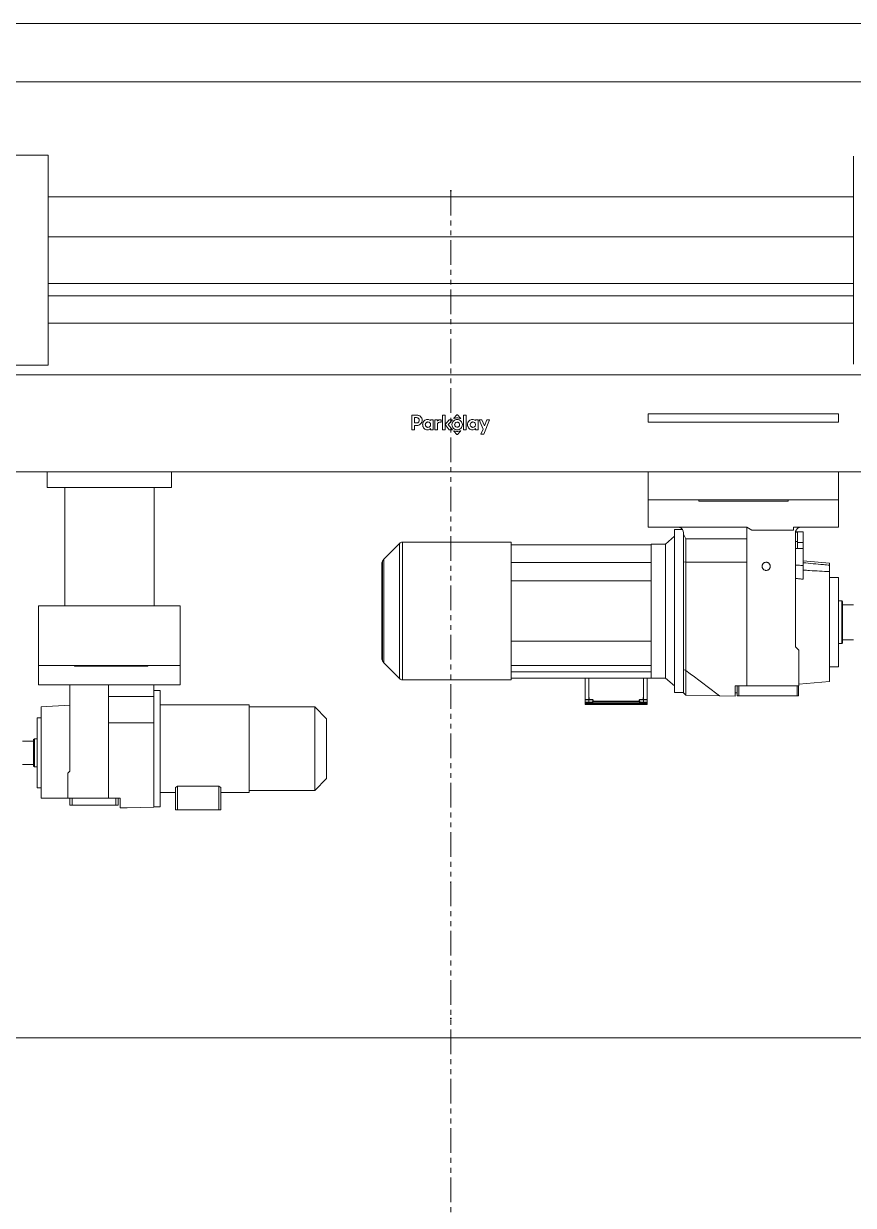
# Model space of a CAD drawing. Header units: inches. Extents: x 1381 to 8971, y 493 to 2599.
# Drawn here: x 7754.5 to 7968.1, y 1007.1 to 1311.3 of the extents above; entities that cross this region are included whole.
import ezdxf
from ezdxf.enums import TextEntityAlignment as Align

# ---------------------------------------------------------------- set-up
doc = ezdxf.new("R2010")
doc.units = ezdxf.units.IN
doc.header["$MEASUREMENT"] = 0
doc.linetypes.add('PHANTOM', pattern=[12.7, 6.35, -1.27, 1.27, -1.27, 1.27, -1.27])
for name, color, linetype in [('PK24-LABEL', 7, 'Continuous'), ('PK24-LOGO', 7, 'Continuous'), ('PK24E', 7, 'Continuous'), ('PK24E-DATA', 7, 'Continuous'), ('PK24E-STRUCT-STEEL', 254, 'Continuous')]:
    doc.layers.add(name, color=color, linetype=linetype)
for name, color, linetype, true_color in [('PK24-SYS-ROOM', 8, 'Continuous', 0x808080), ('PK24E-HELPER', 253, 'PHANTOM', 0xa1a1a1), ('PK24E-SYS-LIFT', 31, 'Continuous', 0xffcc5a), ('PK24E-SYS-SHELF', 31, 'Continuous', 0xffcc5a)]:
    doc.layers.add(name, color=color, linetype=linetype, true_color=true_color)
doc.styles.add('Impact', font='impact.ttf', dxfattribs={"height": 5})
doc.styles.get("Standard").update_dxf_attribs({"font": 'arial.ttf'})

# ---------------------------------------------------------------- blocks, each defined once
blk = doc.blocks.new('*U7')
at = {"layer": 'PK24-SYS-ROOM', "lineweight": 5}
blk.add_lwpolyline([(-200, 0), (200, 0), (200, 260), (-200, 260)], close=True, dxfattribs=at)
at = {"layer": 'PK24E-HELPER', "lineweight": 5}
for p in [(0, 300), (0, 260)]:
    blk.add_point(p, dxfattribs=at)
at = {"layer": 'PK24-SYS-ROOM', "color": 3, "lineweight": 5, "style": 'Impact'}
blk.add_attdef('ROOMNO', text='', height=10, dxfattribs=at).set_placement((178.82, 230), align=Align.CENTER)
at = {"layer": 'PK24E-DATA', "lineweight": 5}
for tag, p in [('COMP_TYPE', (-150, 20)), ('GROUND_ID', (-150, 10)), ('LEVEL_ID', (-150, 0))]:
    blk.add_attdef(tag, p, '', height=5, dxfattribs=at)
blk = doc.blocks.new('LOGO----DECOR-PK24')
at = {"layer": 'PK24-LOGO', "lineweight": 5}
for p, q in [((-10, 2.13), (-8.71, 2.13)), ((-10, -1.62), (-10, 2.13)), ((-9.29, 1.47), (-9.29, 0.11)), ((-8.76, 1.47), (-9.29, 1.47)), ((-9.29, 0.11), (-8.76, 0.11)), ((-8.61, 1.46), (-8.76, 1.47)), ((-8.76, 0.11), (-8.61, 0.13)), ((-8.71, 2.13), (-8.43, 2.11)), ((-8.48, 1.42), (-8.61, 1.46)), ((-8.61, 0.13), (-8.48, 0.17)), ((-8.36, 1.35), (-8.48, 1.42)), ((-8.48, 0.17), (-8.36, 0.23)), ((-8.43, 2.11), (-8.3, 2.07)), ((-8.26, 1.27), (-8.36, 1.35)), ((-8.36, 0.23), (-8.26, 0.31)), ((-8.3, 2.07), (-8.17, 2.03)), ((-8.19, 1.17), (-8.26, 1.27)), ((-8.26, 0.31), (-8.19, 0.41)), ((-8.13, 1.05), (-8.19, 1.17)), ((-8.19, 0.41), (-8.13, 0.53)), ((-8.17, 2.03), (-7.94, 1.9)), ((-8.09, 0.93), (-8.13, 1.05)), ((-8.13, 0.53), (-8.09, 0.66)), ((-8.08, 0.79), (-8.09, 0.93)), ((-8.09, 0.66), (-8.08, 0.79)), ((-7.94, 1.9), (-7.74, 1.74)), ((-7.74, 1.74), (-7.58, 1.55)), ((-7.58, 0.04), (-7.74, -0.16)), ((-7.58, 1.55), (-7.46, 1.32)), ((-7.46, 0.27), (-7.58, 0.04)), ((-7.46, 1.32), (-7.38, 1.06)), ((-7.38, 0.52), (-7.46, 0.27)), ((-7.38, 1.06), (-7.36, 0.79)), ((-7.36, 0.79), (-7.38, 0.52)), ((-7.19, -0.02), (-7.16, 0.13)), ((-7.16, 0.13), (-7.11, 0.26)), ((-7.11, 0.26), (-6.98, 0.49)), ((-6.98, 0.49), (-6.82, 0.68)), ((-6.82, 0.68), (-6.62, 0.82)), ((-6.62, 0.82), (-6.41, 0.92)), ((-6.42, 0.06), (-6.48, -0.05)), ((-6.33, 0.17), (-6.42, 0.06)), ((-6.41, 0.92), (-6.19, 0.98)), ((-6.23, 0.25), (-6.33, 0.17)), ((-6.11, 0.31), (-6.23, 0.25)), ((-6.19, 0.98), (-5.97, 1)), ((-5.98, 0.35), (-6.11, 0.31)), ((-5.84, 0.36), (-5.98, 0.35)), ((-5.97, 1), (-5.74, 0.98)), ((-5.71, 0.35), (-5.84, 0.36)), ((-5.74, 0.98), (-5.53, 0.92)), ((-5.58, 0.31), (-5.71, 0.35)), ((-5.47, 0.24), (-5.58, 0.31)), ((-5.53, 0.92), (-5.35, 0.82)), ((-5.37, 0.16), (-5.47, 0.24)), ((-5.29, 0.06), (-5.37, 0.16)), ((-5.35, 0.82), (-5.21, 0.7)), ((-5.23, -0.06), (-5.29, 0.06)), ((-5.21, 0.7), (-5.21, 0.95)), ((-5.21, 0.95), (-4.5, 0.95)), ((-4.5, 0.95), (-4.5, -1.62)), ((-3.41, 0.95), (-4.11, 0.95)), ((-4.11, 0.95), (-4.11, -1.62)), ((-3.41, 0.53), (-3.41, 0.95)), ((-3.36, 0.62), (-3.41, 0.53)), ((-3.37, -0.03), (-3.32, 0.06)), ((-3.29, 0.71), (-3.36, 0.62)), ((-3.32, 0.06), (-3.26, 0.13)), ((-3.22, 0.78), (-3.29, 0.71)), ((-3.26, 0.13), (-3.19, 0.19)), ((-3.14, 0.84), (-3.22, 0.78)), ((-3.19, 0.19), (-3.11, 0.23)), ((-3.05, 0.89), (-3.14, 0.84)), ((-3.11, 0.23), (-3.02, 0.26)), ((-2.94, 0.92), (-3.05, 0.89)), ((-3.02, 0.26), (-2.92, 0.27)), ((-2.83, 0.94), (-2.94, 0.92)), ((-2.92, 0.27), (-2.42, 0.27)), ((-2.7, 0.95), (-2.83, 0.94)), ((-2.42, 0.95), (-2.7, 0.95)), ((-2.42, 0.27), (-2.42, 0.95)), ((-1.42, 2.13), (-2.13, 2.13)), ((-2.13, 2.13), (-2.13, -1.62)), ((-1.42, -1.62), (-1.42, 2.13)), ((-0.37, 0.95), (-1.42, -0.33)), ((-0.61, -0.33), (0.44, 0.95)), ((0.44, 0.95), (-0.37, 0.95)), ((0.44, 0.19), (0.36, -0.06)), ((0.56, 0.41), (0.44, 0.19)), ((0.72, 0.61), (0.56, 0.41)), ((0.92, 0.77), (0.72, 0.61)), ((0.77, 1.32), (0.79, 1.37)), ((0.78, 1.26), (0.77, 1.32)), ((0.81, 1.24), (0.78, 1.26)), ((0.79, 1.37), (1.61, 2.19)), ((0.85, 1.23), (0.81, 1.24)), ((0.89, 1.24), (0.85, 1.23)), ((1.07, 1.32), (0.89, 1.24)), ((1.15, 0.9), (0.92, 0.77)), ((1.27, 1.37), (1.07, 1.32)), ((1.07, -0.08), (1.13, 0.03)), ((1.13, 0.03), (1.21, 0.12)), ((1.4, 0.98), (1.15, 0.9)), ((1.21, 0.12), (1.3, 0.2)), ((1.46, 1.41), (1.27, 1.37)), ((1.3, 0.2), (1.41, 0.26)), ((1.67, 1), (1.4, 0.98)), ((1.41, 0.26), (1.54, 0.3)), ((1.67, 1.42), (1.46, 1.41)), ((1.54, 0.3), (1.67, 0.31)), ((1.61, 2.19), (1.67, 2.21)), ((1.67, 2.21), (1.73, 2.19)), ((1.87, 1.41), (1.67, 1.42)), ((1.94, 0.98), (1.67, 1)), ((1.67, 0.31), (1.8, 0.3)), ((1.73, 2.19), (2.54, 1.37)), ((1.8, 0.3), (1.92, 0.26)), ((2.07, 1.37), (1.87, 1.41)), ((1.92, 0.26), (2.03, 0.2)), ((2.19, 0.9), (1.94, 0.98)), ((2.03, 0.2), (2.13, 0.12)), ((2.26, 1.32), (2.07, 1.37)), ((2.13, 0.12), (2.2, 0.03)), ((2.41, 0.77), (2.19, 0.9)), ((2.2, 0.03), (2.26, -0.08)), ((2.45, 1.24), (2.26, 1.32)), ((2.61, 0.61), (2.41, 0.77)), ((2.48, 1.23), (2.45, 1.24)), ((2.52, 1.24), (2.48, 1.23)), ((2.55, 1.26), (2.52, 1.24)), ((2.54, 1.37), (2.57, 1.32)), ((2.57, 1.32), (2.55, 1.26)), ((2.78, 0.41), (2.61, 0.61)), ((2.9, 0.19), (2.78, 0.41)), ((2.98, -0.06), (2.9, 0.19)), ((3.31, 2.13), (4.01, 2.13)), ((3.31, -1.62), (3.31, 2.13)), ((4.01, 2.13), (4.01, -1.62)), ((4.37, -0.02), (4.4, 0.13)), ((4.4, 0.13), (4.45, 0.26)), ((4.45, 0.26), (4.58, 0.49)), ((4.58, 0.49), (4.74, 0.68)), ((4.74, 0.68), (4.93, 0.82)), ((4.93, 0.82), (5.15, 0.92)), ((5.14, 0.06), (5.08, -0.05)), ((5.23, 0.17), (5.14, 0.06)), ((5.15, 0.92), (5.37, 0.98)), ((5.33, 0.25), (5.23, 0.17)), ((5.45, 0.31), (5.33, 0.25)), ((5.37, 0.98), (5.59, 1)), ((5.58, 0.35), (5.45, 0.31)), ((5.72, 0.36), (5.58, 0.35)), ((5.59, 1), (5.82, 0.98)), ((5.85, 0.35), (5.72, 0.36)), ((5.82, 0.98), (6.03, 0.92)), ((5.98, 0.31), (5.85, 0.35)), ((6.09, 0.24), (5.98, 0.31)), ((6.03, 0.92), (6.21, 0.82)), ((6.19, 0.16), (6.09, 0.24)), ((6.27, 0.06), (6.19, 0.16)), ((6.21, 0.82), (6.35, 0.7)), ((6.32, -0.06), (6.27, 0.06)), ((6.35, 0.7), (6.35, 0.95)), ((6.35, 0.95), (7.06, 0.95)), ((7.06, 0.95), (7.06, -1.62)), ((8.33, -1.51), (7.31, 0.95)), ((7.31, 0.95), (8.05, 0.95)), ((8.05, 0.95), (8.68, -0.63)), ((10, 0.95), (8.51, -2.81)), ((8.68, -0.63), (9.27, 0.95)), ((9.27, 0.95), (10, 0.95)), ((-9.29, -1.62), (-10, -1.62)), ((-8.71, -0.55), (-9.29, -0.55)), ((-9.29, -0.55), (-9.29, -1.62)), ((-8.43, -0.52), (-8.71, -0.55)), ((-8.3, -0.49), (-8.43, -0.52)), ((-8.17, -0.44), (-8.3, -0.49)), ((-7.94, -0.32), (-8.17, -0.44)), ((-7.74, -0.16), (-7.94, -0.32)), ((-7.22, -0.33), (-7.21, -0.17)), ((-7.21, -0.5), (-7.22, -0.33)), ((-7.21, -0.17), (-7.19, -0.02)), ((-7.19, -0.65), (-7.21, -0.5)), ((-7.16, -0.79), (-7.19, -0.65)), ((-7.1, -0.92), (-7.16, -0.79)), ((-6.97, -1.15), (-7.1, -0.92)), ((-6.81, -1.34), (-6.97, -1.15)), ((-6.62, -1.48), (-6.81, -1.34)), ((-6.41, -1.59), (-6.62, -1.48)), ((-6.52, -0.18), (-6.53, -0.33)), ((-6.53, -0.33), (-6.52, -0.47)), ((-6.48, -0.05), (-6.52, -0.18)), ((-6.52, -0.47), (-6.48, -0.6)), ((-6.48, -0.6), (-6.42, -0.72)), ((-6.42, -0.72), (-6.33, -0.82)), ((-6.19, -1.65), (-6.41, -1.59)), ((-6.33, -0.82), (-6.23, -0.9)), ((-6.23, -0.9), (-6.11, -0.97)), ((-5.98, -1.67), (-6.19, -1.65)), ((-6.11, -0.97), (-5.98, -1.01)), ((-5.98, -1.01), (-5.84, -1.02)), ((-5.74, -1.65), (-5.98, -1.67)), ((-5.84, -1.02), (-5.71, -1.01)), ((-5.53, -1.57), (-5.74, -1.65)), ((-5.71, -1.01), (-5.58, -0.97)), ((-5.58, -0.97), (-5.47, -0.9)), ((-5.35, -1.47), (-5.53, -1.57)), ((-5.47, -0.9), (-5.37, -0.82)), ((-5.37, -0.82), (-5.29, -0.72)), ((-5.21, -1.33), (-5.35, -1.47)), ((-5.29, -0.72), (-5.23, -0.6)), ((-5.2, -0.19), (-5.23, -0.06)), ((-5.23, -0.6), (-5.2, -0.47)), ((-5.21, -1.62), (-5.21, -1.33)), ((-5.21, -1.33), (-5.21, -1.33)), ((-4.5, -1.62), (-5.21, -1.62)), ((-5.19, -0.33), (-5.2, -0.19)), ((-5.2, -0.47), (-5.19, -0.33)), ((-4.11, -1.62), (-3.41, -1.62)), ((-3.41, -0.21), (-3.4, -0.12)), ((-3.41, -1.62), (-3.41, -0.21)), ((-3.4, -0.12), (-3.37, -0.03)), ((-2.13, -1.62), (-1.42, -1.62)), ((-1.42, -0.33), (-0.37, -1.62)), ((0.44, -1.62), (-0.61, -0.33)), ((-0.37, -1.62), (0.44, -1.62)), ((0.36, -0.06), (0.33, -0.33)), ((0.33, -0.33), (0.36, -0.6)), ((0.36, -0.6), (0.44, -0.85)), ((0.44, -0.85), (0.56, -1.08)), ((0.56, -1.08), (0.72, -1.28)), ((0.72, -1.28), (0.92, -1.44)), ((0.77, -1.98), (0.78, -1.93)), ((0.79, -2.04), (0.77, -1.98)), ((0.78, -1.93), (0.81, -1.9)), ((1.61, -2.85), (0.79, -2.04)), ((0.81, -1.9), (0.85, -1.89)), ((0.85, -1.89), (0.89, -1.9)), ((0.89, -1.9), (1.07, -1.98)), ((0.92, -1.44), (1.15, -1.56)), ((1.02, -0.33), (1.03, -0.2)), ((1.03, -0.46), (1.02, -0.33)), ((1.03, -0.2), (1.07, -0.08)), ((1.07, -0.59), (1.03, -0.46)), ((1.13, -0.7), (1.07, -0.59)), ((1.07, -1.98), (1.27, -2.04)), ((1.21, -0.79), (1.13, -0.7)), ((1.15, -1.56), (1.4, -1.64)), ((1.3, -0.87), (1.21, -0.79)), ((1.27, -2.04), (1.46, -2.07)), ((1.41, -0.93), (1.3, -0.87)), ((1.4, -1.64), (1.67, -1.67)), ((1.54, -0.97), (1.41, -0.93)), ((1.46, -2.07), (1.67, -2.09)), ((1.67, -0.98), (1.54, -0.97)), ((1.67, -2.88), (1.61, -2.85)), ((1.8, -0.97), (1.67, -0.98)), ((1.67, -1.67), (1.94, -1.64)), ((1.67, -2.09), (1.87, -2.07)), ((1.73, -2.85), (1.67, -2.88)), ((2.54, -2.04), (1.73, -2.85)), ((1.92, -0.93), (1.8, -0.97)), ((1.87, -2.07), (2.07, -2.04)), ((2.03, -0.87), (1.92, -0.93)), ((1.94, -1.64), (2.19, -1.56)), ((2.13, -0.79), (2.03, -0.87)), ((2.07, -2.04), (2.26, -1.98)), ((2.2, -0.7), (2.13, -0.79)), ((2.19, -1.56), (2.41, -1.44)), ((2.26, -0.59), (2.2, -0.7)), ((2.26, -0.08), (2.3, -0.2)), ((2.3, -0.46), (2.26, -0.59)), ((2.26, -1.98), (2.45, -1.9)), ((2.3, -0.2), (2.31, -0.33)), ((2.31, -0.33), (2.3, -0.46)), ((2.41, -1.44), (2.61, -1.28)), ((2.45, -1.9), (2.48, -1.89)), ((2.48, -1.89), (2.52, -1.9)), ((2.52, -1.9), (2.55, -1.93)), ((2.57, -1.98), (2.54, -2.04)), ((2.55, -1.93), (2.57, -1.98)), ((2.61, -1.28), (2.78, -1.08)), ((2.78, -1.08), (2.9, -0.85)), ((2.9, -0.85), (2.98, -0.6)), ((3, -0.33), (2.98, -0.06)), ((2.98, -0.6), (3, -0.33)), ((4.01, -1.62), (3.31, -1.62)), ((4.34, -0.17), (4.37, -0.02)), ((4.34, -0.33), (4.34, -0.17)), ((4.34, -0.5), (4.34, -0.33)), ((4.37, -0.65), (4.34, -0.5)), ((4.4, -0.79), (4.37, -0.65)), ((4.46, -0.92), (4.4, -0.79)), ((4.59, -1.15), (4.46, -0.92)), ((4.75, -1.34), (4.59, -1.15)), ((4.94, -1.48), (4.75, -1.34)), ((5.15, -1.59), (4.94, -1.48)), ((5.04, -0.18), (5.03, -0.33)), ((5.03, -0.33), (5.04, -0.47)), ((5.08, -0.05), (5.04, -0.18)), ((5.04, -0.47), (5.08, -0.6)), ((5.08, -0.6), (5.14, -0.72)), ((5.14, -0.72), (5.23, -0.82)), ((5.37, -1.65), (5.15, -1.59)), ((5.23, -0.82), (5.33, -0.9)), ((5.33, -0.9), (5.45, -0.97)), ((5.58, -1.67), (5.37, -1.65)), ((5.45, -0.97), (5.58, -1.01)), ((5.58, -1.01), (5.72, -1.02)), ((5.81, -1.65), (5.58, -1.67)), ((5.72, -1.02), (5.85, -1.01)), ((6.03, -1.57), (5.81, -1.65)), ((5.85, -1.01), (5.98, -0.97)), ((5.98, -0.97), (6.09, -0.9)), ((6.21, -1.47), (6.03, -1.57)), ((6.09, -0.9), (6.19, -0.82)), ((6.19, -0.82), (6.27, -0.72)), ((6.35, -1.33), (6.21, -1.47)), ((6.27, -0.72), (6.32, -0.6)), ((6.36, -0.19), (6.32, -0.06)), ((6.32, -0.6), (6.36, -0.47)), ((6.35, -1.62), (6.35, -1.33)), ((6.35, -1.33), (6.35, -1.33)), ((7.06, -1.62), (6.35, -1.62)), ((6.37, -0.33), (6.36, -0.19)), ((6.36, -0.47), (6.37, -0.33)), ((7.8, -2.81), (8.33, -1.51)), ((8.51, -2.81), (7.8, -2.81))]:
    blk.add_line(p, q, dxfattribs=at)
blk = doc.blocks.new('ELIFT-DU--BACK-COMP-PKE24')
at = {"layer": 'PK24E-SYS-LIFT', "linetype": 'Continuous', "lineweight": 5}
for p, q in [((-103.65, 182.15), (-112.75, 182.15)), ((-103.65, 182.15), (-103.65, 128.15)), ((103.65, 128.35), (103.65, 181.95)), ((103.65, 171.45), (-103.65, 171.45)), ((103.65, 161.15), (-103.65, 161.15)), ((-103.65, 149.15), (103.65, 149.15)), ((103.65, 145.95), (-103.65, 145.95)), ((103.65, 138.95), (-103.65, 138.95)), ((-112.75, 128.15), (-103.65, 128.15)), ((-117.25, 125.65), (117.25, 125.65)), ((50.85, 115.6), (50.85, 113.5)), ((50.85, 115.6), (99.85, 115.6)), ((99.85, 115.6), (99.85, 113.5)), ((50.85, 113.5), (99.85, 113.5)), ((-127.55, 100.65), (-103.85, 100.65)), ((-103.85, 96.65), (-103.85, 100.65)), ((-71.85, 100.65), (-103.85, 100.65)), ((-71.85, 96.65), (-71.85, 100.65)), ((-71.85, 100.65), (50.85, 100.65)), ((99.85, 100.65), (50.85, 100.65)), ((50.85, 93.45), (50.85, 100.65)), ((99.85, 93.45), (99.85, 100.65)), ((99.85, 100.65), (127.55, 100.65)), ((-71.85, 96.65), (-103.85, 96.65)), ((-99.35, 66.15), (-99.35, 96.65)), ((-76.35, 66.15), (-76.35, 96.65)), ((50.85, 93.45), (50.85, 86.45)), ((50.85, 93.45), (63.85, 93.45)), ((99.85, 93.45), (50.85, 93.45)), ((63.85, 93.45), (63.85, 93.15)), ((63.85, 93.15), (86.85, 93.15)), ((86.85, 93.15), (86.85, 93.45)), ((86.85, 93.45), (99.85, 93.45)), ((99.85, 93.45), (99.85, 86.45)), ((50.85, 86.45), (75.35, 86.45)), ((59.65, 85.85), (57.65, 85.85)), ((57.65, 85.85), (57.65, 43.85)), ((58.91, 86.38), (75.35, 86.45)), ((76.25, 86.45), (75.35, 86.41)), ((75.35, 86.41), (75.35, 86.45)), ((76.25, 83.45), (76.25, 86.45)), ((77.49, 85.65), (76.25, 86.45)), ((77.49, 85.65), (88.2, 85.65)), ((88.2, 86.45), (99.85, 86.45)), ((88.2, 85.65), (88.2, 86.45)), ((90.75, 85.27), (88.79, 85.27)), ((90.75, 85.27), (90.75, 82.48)), ((-13.14, 82.26), (-17.24, 78.16)), ((-13.14, 47.44), (-13.14, 82.26)), ((15.6, 82.55), (-12.44, 82.55)), ((-12.44, 47.15), (-12.44, 82.55)), ((15.6, 82.55), (15.6, 81.9)), ((57.65, 84.14), (55.3, 82.1)), ((59.95, 84.6), (59.95, 84.95)), ((59.95, 84.6), (60.55, 83.39)), ((59.95, 77.47), (59.95, 84.6)), ((60.55, 83.39), (76.25, 83.45)), ((60.55, 83.39), (60.55, 77.46)), ((76.25, 77.45), (76.25, 83.45)), ((89.25, 85.15), (88.75, 85.15)), ((88.75, 84.95), (88.75, 55.65)), ((89.25, 82.71), (88.75, 82.71)), ((89.25, 85.15), (89.25, 82.71)), ((89.25, 82.71), (89.25, 80.92)), ((89.25, 82.48), (90.75, 82.48)), ((90.75, 82.48), (90.75, 80.92)), ((15.6, 79.05), (15.6, 81.9)), ((51.6, 81.9), (15.6, 81.9)), ((55.3, 82.1), (51.6, 82.1)), ((51.6, 82.1), (51.6, 81.9)), ((51.6, 78.49), (51.6, 81.9)), ((55.3, 82.1), (55.3, 47.6)), ((90.75, 80.92), (88.75, 80.92)), ((90.75, 80.92), (90.75, 76.57)), ((-17.7, 77.35), (-17.7, 52.35)), ((-17.51, 52.04), (-17.51, 77.66)), ((-17.24, 51.54), (-17.24, 78.16)), ((15.6, 79.05), (15.6, 77.37)), ((15.6, 73.12), (15.6, 77.37)), ((51.6, 77.37), (15.6, 77.37)), ((51.6, 78.49), (51.6, 77.37)), ((51.6, 72.63), (51.6, 77.37)), ((59.95, 49.83), (59.95, 77.47)), ((59.95, 77.47), (60.55, 77.46)), ((60.55, 77.46), (76.25, 77.45)), ((60.55, 77.46), (60.55, 49.53)), ((76.25, 45.55), (76.25, 77.45)), ((97.55, 77.18), (90.75, 77.78)), ((97.55, 77.18), (97.55, 76.64)), ((97.55, 74.98), (97.55, 76.64)), ((15.6, 73.12), (15.6, 72.63)), ((97.55, 74.98), (97.55, 46.72)), ((99.85, 73.45), (97.55, 73.45)), ((99.85, 73.45), (99.85, 61.95)), ((15.6, 69.6), (15.6, 72.63)), ((51.6, 72.63), (15.6, 72.63)), ((51.6, 72.63), (51.6, 67.47)), ((15.6, 69.6), (15.6, 60.1)), ((51.6, 67.47), (51.6, 62.23)), ((100.65, 67.45), (99.85, 67.45)), ((100.85, 67.25), (100.65, 67.45)), ((100.65, 56.45), (100.65, 67.45)), ((100.85, 67.25), (100.85, 56.65)), ((-106.1, 50.85), (-106.1, 66.15)), ((-69.6, 66.15), (-106.1, 66.15)), ((-69.6, 50.85), (-69.6, 66.15)), ((103.7, 66.45), (100.85, 66.45)), ((51.6, 62.23), (51.6, 57.07)), ((99.85, 61.95), (99.85, 50.45)), ((15.6, 57.07), (15.6, 60.1)), ((15.6, 57.07), (15.6, 56.58)), ((51.6, 57.07), (15.6, 57.07)), ((15.6, 50.8), (15.6, 56.58)), ((51.6, 50.8), (51.6, 57.07)), ((89.65, 54.75), (88.75, 55.65)), ((99.85, 56.45), (100.65, 56.45)), ((100.65, 56.45), (100.85, 56.65)), ((100.85, 57.45), (103.7, 57.45)), ((89.65, 54.75), (89.65, 45.55)), ((-106.1, 50.85), (-106.1, 45.85)), ((-96.85, 50.85), (-106.1, 50.85)), ((-69.6, 50.85), (-106.1, 50.85)), ((-96.85, 50.65), (-96.85, 50.85)), ((-96.85, 50.65), (-77.95, 50.65)), ((-77.95, 50.85), (-77.95, 50.65)), ((-69.6, 50.85), (-77.95, 50.85)), ((-69.6, 45.85), (-69.6, 50.85)), ((-17.24, 51.54), (-13.14, 47.44)), ((51.6, 50.8), (15.6, 50.8)), ((15.6, 49.2), (15.6, 50.8)), ((15.6, 49.2), (15.6, 49.19)), ((51.6, 49.2), (15.6, 49.2)), ((15.6, 49.19), (15.6, 47.6)), ((51.6, 49.2), (51.6, 50.8)), ((51.6, 47.6), (51.6, 49.2)), ((59.95, 49.83), (60.54, 49.52)), ((59.95, 43.8), (59.95, 49.83)), ((60.55, 49.53), (60.54, 49.52)), ((60.54, 49.52), (60.54, 43.19)), ((97.55, 50.45), (99.85, 50.45)), ((-106.1, 45.85), (-88.05, 45.85)), ((-98.05, 23.65), (-98.05, 45.85)), ((-88.05, 45.85), (-88.05, 42.85)), ((-88.05, 45.85), (-69.6, 45.85)), ((-76.45, 45.85), (-76.45, 42.81)), ((-12.44, 47.15), (15.6, 47.15)), ((15.6, 47.6), (15.6, 47.15)), ((15.6, 47.6), (51.6, 47.6)), ((34.6, 47.6), (34.6, 42.6)), ((35.6, 47.6), (35.6, 42.6)), ((49.6, 47.6), (49.6, 42.6)), ((50.6, 47.6), (50.6, 42.6)), ((51.6, 47.6), (55.3, 47.6)), ((55.3, 47.6), (57.65, 45.56)), ((89.65, 46.03), (97.55, 46.72)), ((-88.05, 42.85), (-88.05, 36.05)), ((-88.05, 42.85), (-76.45, 42.81)), ((-74.75, 44.42), (-76.45, 44.42)), ((-76.45, 36.06), (-76.45, 42.81)), ((-74.75, 29.42), (-74.75, 44.42)), ((34.6, 42.6), (34.63, 42.6)), ((34.6, 42.05), (34.6, 42.6)), ((34.63, 42.6), (34.63, 42.05)), ((35.57, 42.05), (35.57, 42.6)), ((35.57, 42.6), (35.6, 42.6)), ((35.6, 42.6), (35.64, 42.6)), ((35.64, 42.6), (35.64, 42.05)), ((49.56, 42.05), (49.56, 42.6)), ((49.56, 42.6), (49.6, 42.6)), ((49.6, 42.6), (49.63, 42.6)), ((49.63, 42.6), (49.63, 42.05)), ((50.57, 42.6), (50.6, 42.6)), ((50.57, 42.05), (50.57, 42.6)), ((50.6, 42.6), (50.6, 42.05)), ((57.65, 43.85), (59.95, 43.85)), ((60.54, 43.19), (59.95, 43.8)), ((60.54, 43.19), (60.55, 43.17)), ((60.55, 43.17), (69.2, 43.02)), ((69.2, 43.02), (73.25, 42.95)), ((73.25, 45.55), (76.25, 45.55)), ((73.25, 42.95), (73.25, 45.55)), ((73.75, 43.8), (73.25, 43.8)), ((73.75, 43.05), (73.75, 45.55)), ((74.16, 43.05), (73.75, 43.05)), ((74.16, 45.55), (74.16, 43.05)), ((89.16, 43.05), (74.16, 43.05)), ((76.25, 45.55), (89.65, 45.55)), ((89.16, 43.05), (89.16, 45.55)), ((89.55, 43.05), (89.16, 43.05)), ((89.55, 45.55), (89.55, 43.05)), ((-98.05, 40.6), (-105.45, 40.21)), ((-105.45, 40.21), (-105.45, 16.65)), ((-51.85, 40.74), (-74.75, 40.74)), ((-51.85, 40.74), (-51.85, 29.42)), ((-35.01, 40.17), (-51.85, 40.17)), ((-31.95, 37.11), (-35.01, 40.17)), ((-35.01, 18.67), (-35.01, 40.17)), ((34.63, 42.05), (34.6, 42.05)), ((34.6, 42.05), (34.6, 41.95)), ((34.65, 41.95), (34.6, 41.95)), ((34.6, 41.38), (34.6, 41.95)), ((34.65, 41.38), (34.6, 41.38)), ((34.6, 41.26), (34.6, 41.38)), ((34.6, 41.26), (34.6, 41.16)), ((34.65, 41.16), (34.6, 41.16)), ((34.6, 41.09), (34.6, 41.16)), ((34.65, 41.09), (34.6, 41.09)), ((34.6, 40.99), (34.6, 41.09)), ((34.6, 40.98), (34.6, 40.99)), ((34.6, 40.88), (34.6, 40.98)), ((34.6, 40.82), (34.6, 40.88)), ((34.63, 42.05), (35.57, 42.05)), ((34.65, 42), (34.66, 42)), ((34.65, 41.95), (34.65, 42)), ((35.6, 41.95), (34.65, 41.95)), ((34.65, 41.95), (34.65, 41.38)), ((34.65, 41.33), (34.65, 41.38)), ((34.65, 41.38), (35.6, 41.38)), ((34.65, 41.33), (34.65, 41.21)), ((35.6, 41.33), (34.65, 41.33)), ((34.65, 41.21), (50.55, 41.21)), ((34.65, 41.21), (34.65, 41.16)), ((50.55, 41.16), (34.65, 41.16)), ((34.65, 41.16), (34.65, 41.09)), ((34.65, 41.09), (50.55, 41.09)), ((34.65, 41.09), (34.65, 40.94)), ((34.65, 40.94), (50.55, 40.94)), ((34.65, 40.94), (34.65, 40.83)), ((34.65, 40.83), (50.55, 40.83)), ((34.65, 40.83), (34.65, 40.77)), ((34.65, 40.77), (50.55, 40.77)), ((35.61, 42), (34.66, 42)), ((35.64, 42.05), (35.57, 42.05)), ((35.6, 42), (35.6, 41.95)), ((35.6, 41.95), (35.6, 41.38)), ((36.6, 41.95), (35.6, 41.95)), ((35.6, 41.33), (35.6, 41.38)), ((35.61, 42), (35.64, 42)), ((35.64, 42.05), (35.64, 42)), ((35.64, 42.05), (36.55, 42.05)), ((36.55, 42), (35.64, 42)), ((36.55, 42), (36.55, 42.05)), ((36.65, 41.95), (36.6, 41.95)), ((36.6, 41.64), (36.6, 41.95)), ((36.65, 41.64), (36.6, 41.64)), ((36.6, 41.51), (36.6, 41.64)), ((36.65, 41.95), (36.65, 41.64)), ((36.65, 41.64), (48.55, 41.64)), ((36.65, 41.64), (36.65, 41.59)), ((48.55, 41.59), (36.65, 41.59)), ((36.65, 41.59), (36.65, 41.46)), ((48.55, 41.64), (48.55, 41.95)), ((48.6, 41.95), (48.55, 41.95)), ((48.55, 41.64), (48.55, 41.59)), ((48.6, 41.64), (48.55, 41.64)), ((48.55, 41.46), (48.55, 41.59)), ((48.57, 41.44), (48.55, 41.46)), ((48.6, 41.95), (48.6, 41.64)), ((49.6, 41.95), (48.6, 41.95)), ((48.6, 41.64), (48.6, 41.51)), ((48.65, 42.05), (48.65, 42)), ((48.65, 42.05), (49.56, 42.05)), ((49.56, 42), (48.65, 42)), ((49.63, 42.05), (49.56, 42.05)), ((49.56, 42), (49.56, 42.05)), ((49.56, 42), (49.59, 42)), ((50.54, 42), (49.59, 42)), ((49.6, 41.95), (49.6, 42)), ((49.6, 41.95), (49.6, 41.38)), ((50.55, 41.95), (49.6, 41.95)), ((49.6, 41.38), (49.6, 41.33)), ((49.6, 41.38), (50.55, 41.38)), ((50.55, 41.33), (49.6, 41.33)), ((49.63, 42.05), (50.57, 42.05)), ((50.54, 42), (50.55, 42)), ((50.55, 42), (50.55, 41.95)), ((50.6, 41.95), (50.55, 41.95)), ((50.55, 41.38), (50.55, 41.95)), ((50.6, 41.38), (50.55, 41.38)), ((50.55, 41.38), (50.55, 41.33)), ((50.55, 41.21), (50.55, 41.33)), ((50.55, 41.21), (50.55, 41.16)), ((50.6, 41.16), (50.55, 41.16)), ((50.55, 41.09), (50.55, 41.16)), ((50.6, 41.09), (50.55, 41.09)), ((50.55, 40.94), (50.55, 41.09)), ((50.55, 40.83), (50.55, 40.94)), ((50.55, 40.77), (50.55, 40.83)), ((50.6, 42.05), (50.57, 42.05)), ((50.6, 41.95), (50.6, 42.05)), ((50.6, 41.95), (50.6, 41.38)), ((50.6, 41.38), (50.6, 41.26)), ((50.6, 41.16), (50.6, 41.26)), ((50.6, 41.16), (50.6, 41.09)), ((50.6, 41.09), (50.6, 40.99)), ((50.6, 40.99), (50.6, 40.98)), ((50.6, 40.98), (50.6, 40.88)), ((50.6, 40.88), (50.6, 40.82)), ((-105.45, 37.35), (-106.45, 37.35)), ((-106.45, 37.35), (-106.45, 28.35)), ((-31.95, 21.73), (-31.95, 37.11)), ((-88.05, 36.05), (-88.05, 16.65)), ((-76.45, 36.06), (-76.45, 14.35)), ((-107.35, 31.35), (-110.25, 31.35)), ((-107.15, 31.95), (-107.35, 31.75)), ((-107.35, 31.75), (-107.35, 28.35)), ((-106.45, 31.95), (-107.15, 31.95)), ((-107.15, 28.35), (-107.15, 31.95)), ((-107.35, 28.35), (-107.35, 24.95)), ((-107.15, 24.75), (-107.15, 28.35)), ((-106.45, 28.35), (-106.45, 19.35)), ((-74.75, 14.42), (-74.75, 29.42)), ((-51.85, 29.42), (-51.85, 18.1)), ((-110.25, 25.35), (-107.35, 25.35)), ((-107.35, 24.95), (-107.15, 24.75)), ((-107.15, 24.75), (-106.45, 24.75)), ((-98.05, 23.65), (-98.55, 23.15)), ((-98.55, 23.15), (-98.55, 16.65)), ((-35.01, 18.67), (-31.95, 21.73)), ((-106.45, 19.35), (-105.45, 19.35)), ((-70.84, 19.45), (-70.84, 13.65)), ((-70.34, 19.73), (-59.64, 19.73)), ((-70.34, 19.73), (-70.34, 13.65)), ((-59.64, 19.73), (-59.64, 13.65)), ((-59.14, 19.45), (-59.14, 13.65)), ((-51.85, 18.67), (-35.01, 18.67)), ((-98.55, 16.65), (-97.77, 16.65)), ((-98.05, 16.65), (-98.05, 14.85)), ((-97.46, 16.65), (-97.77, 16.65)), ((-97.46, 14.85), (-97.46, 16.65)), ((-86.16, 16.65), (-97.46, 16.65)), ((-86.16, 16.65), (-86.16, 14.85)), ((-85.73, 16.65), (-86.16, 16.65)), ((-85.73, 16.65), (-85.05, 16.65)), ((-85.55, 14.85), (-85.55, 16.65)), ((-85.05, 16.65), (-85.05, 14.2)), ((-74.75, 18.1), (-70.84, 18.1)), ((-59.14, 18.1), (-51.85, 18.1)), ((-97.46, 14.85), (-98.05, 14.85)), ((-86.16, 14.85), (-97.46, 14.85)), ((-85.55, 14.85), (-86.16, 14.85)), ((-76.45, 14.42), (-74.75, 14.42)), ((-70.34, 13.65), (-70.84, 13.65)), ((-59.64, 13.65), (-70.34, 13.65)), ((-59.14, 13.65), (-59.64, 13.65))]:
    blk.add_line(p, q, dxfattribs=at)
at = {"layer": 'PK24E-SYS-LIFT', "linetype": 'Continuous', "lineweight": 5, "flags": 128}
for points in [[(90.15, 86.45), (88.75, 86.45), (88.2, 86.45)], [(34.6, 40.98), (34.6, 40.98), (34.6, 40.98)], [(50.6, 40.98), (50.6, 40.98), (50.6, 40.98)], [(-76.45, 36.06), (-76.96, 36.06), (-88.05, 36.05)], [(-76.45, 14.35), (-83.29, 14.23), (-85.05, 14.2)]]:
    blk.add_lwpolyline(points, dxfattribs=at)
at = {"layer": 'PK24E-SYS-LIFT', "linetype": 'Continuous', "lineweight": 5}
for centre, radius, start, end in [((58.45, 84.95), 1.5, 72.2431, 90), ((58.45, 84.95), 1.5, 0, 72.2431), ((90.25, 84.95), 1.5, 90, 93.9312), ((-12.44, 81.55), 1, 90, 135), ((-17.35, 77.35), 0.35, 117.8212, 180), ((-16.54, 77.45), 1, 135, 167.922), ((-17.35, 52.35), 0.35, 180, 242.1788), ((-16.54, 52.25), 1, 192.078, 225), ((-12.44, 48.15), 1, 225, 270), ((34.65, 42.05), 0.05, 180, 270), ((34.65, 41.38), 0.0498, 180.1824, 270.1807), ((34.65, 41.26), 0.0499, 180.1163, 270.1096), ((34.65, 40.99), 0.05, 180, 270), ((34.65, 40.88), 0.05, 180, 270), ((34.65, 40.82), 0.05, 180, 270), ((34.67, 42.04), 0.0446, 171.9544, 258.5816), ((35.61, 42.04), 0.0446, 171.9533, 258.5781), ((36.55, 41.95), 0.1, 0, 90), ((36.55, 41.95), 0.05, 0, 90), ((36.65, 41.64), 0.0497, 180.326, 270.3092), ((36.65, 41.51), 0.0498, 180.2454, 270.2381), ((48.65, 41.95), 0.1, 90, 180), ((48.55, 41.64), 0.0497, 269.6908, 359.674), ((48.55, 41.51), 0.0498, 269.7619, 359.7546), ((48.65, 41.95), 0.05, 90, 180), ((49.59, 42.04), 0.0446, 281.4219, 8.0467), ((50.53, 42.04), 0.0446, 281.4183, 8.0548), ((50.55, 42.05), 0.05, 270, 0), ((50.55, 41.38), 0.0498, 269.8178, 359.8259), ((50.55, 41.26), 0.0499, 269.889, 359.892), ((50.55, 40.99), 0.05, 270, 0), ((50.55, 40.88), 0.05, 270, 0), ((50.55, 40.82), 0.05, 270, 0), ((-76.2, 29.42), 11.32, 298.2486, 301.1629), ((-53.79, 29.42), 11.32, 238.8371, 241.7514)]:
    blk.add_arc(centre, radius, start, end, dxfattribs=at)
blk.add_ellipse((-195.13, 80.26), major_axis=(335.48, -139.68), ratio=0.263049, start_param=0.78, end_param=0.82023, dxfattribs=at)
for points, knots in [([(88.75, 84.95), (88.75, 85.03), (88.76, 85.2), (88.83, 85.45), (88.93, 85.68), (89.07, 85.89), (89.25, 86.08), (89.45, 86.23), (89.68, 86.34), (89.91, 86.42), (90.07, 86.44), (90.15, 86.45)], [0, 0, 0, 0, 0.11231, 0.224619, 0.336924, 0.449232, 0.561575, 0.673919, 0.786272, 0.898625, 1, 1, 1, 1]), ([(80.45, 77.08), (80.41, 77.03), (80.32, 76.93), (80.22, 76.74), (80.17, 76.54), (80.15, 76.33), (80.17, 76.13), (80.24, 75.93), (80.34, 75.75), (80.47, 75.59), (80.63, 75.46), (80.82, 75.37), (81.02, 75.31), (81.22, 75.29), (81.43, 75.32), (81.63, 75.38), (81.81, 75.48), (81.97, 75.61), (82.1, 75.78), (82.19, 75.96), (82.25, 76.16), (82.26, 76.37), (82.24, 76.57), (82.18, 76.77), (82.08, 76.95), (81.94, 77.11), (81.78, 77.24), (81.6, 77.33), (81.4, 77.39), (81.19, 77.41), (80.99, 77.38), (80.79, 77.32), (80.61, 77.22), (80.5, 77.13), (80.45, 77.08)], [0, 0, 0, 0, 0.031428, 0.062682, 0.093982, 0.125139, 0.156467, 0.187618, 0.218907, 0.250146, 0.281338, 0.312653, 0.343797, 0.375123, 0.406315, 0.437582, 0.468878, 0.500048, 0.531385, 0.562541, 0.593846, 0.625083, 0.65629, 0.687603, 0.718746, 0.750069, 0.781244, 0.812513, 0.843793, 0.874966, 0.906298, 0.937452, 0.96877, 1, 1, 1, 1]), ([(88.75, 76.68), (89.21, 76.65), (89.88, 76.62), (90.55, 76.58), (90.75, 76.57)], [0, 0, 0, 0, 0.693136, 1, 1, 1, 1]), ([(90.75, 77.27), (92.48, 77.12), (94.74, 76.91), (97.01, 76.69), (97.55, 76.64)], [0, 0, 0, 0, 0.761395, 1, 1, 1, 1]), ([(90.75, 76.57), (90.75, 76.35), (90.75, 75.9), (90.75, 75.22), (90.75, 74.55), (90.75, 73.97), (90.75, 73.46), (90.75, 73.18), (90.75, 73.04)], [0, 0, 0, 0, 0.175036, 0.355137, 0.530177, 0.710316, 0.853766, 1, 1, 1, 1]), ([(90.75, 73.04), (90.43, 73.07), (89.76, 73.14), (89.1, 73.2), (88.75, 73.24)], [0, 0, 0, 0, 0.481164, 1, 1, 1, 1]), ([(97.55, 74.98), (95.82, 75.08), (93.56, 75.2), (91.29, 75.34), (90.75, 75.37)], [0, 0, 0, 0, 0.761407, 1, 1, 1, 1]), ([(35.6, 41.38), (35.67, 41.38), (35.86, 41.38), (36.14, 41.4), (36.39, 41.42), (36.57, 41.46), (36.59, 41.49), (36.6, 41.51)], [0, 0, 0, 0, 0.136408, 0.350577, 0.566327, 0.783148, 1, 1, 1, 1]), ([(36.65, 41.46), (36.64, 41.44), (36.61, 41.41), (36.43, 41.38), (36.16, 41.35), (35.87, 41.33), (35.68, 41.33), (35.6, 41.33)], [0, 0, 0, 0, 0.216833, 0.433696, 0.649438, 0.863605, 1, 1, 1, 1]), ([(49.6, 41.33), (49.48, 41.33), (49.25, 41.34), (48.93, 41.36), (48.7, 41.39), (48.59, 41.42), (48.57, 41.43), (48.57, 41.44)], [0, 0, 0, 0, 0.240515, 0.481051, 0.722248, 0.964971, 1, 1, 1, 1]), ([(48.6, 41.51), (48.61, 41.5), (48.62, 41.47), (48.74, 41.44), (48.97, 41.41), (49.26, 41.39), (49.49, 41.38), (49.6, 41.38)], [0, 0, 0, 0, 0.146419, 0.361088, 0.574461, 0.787236, 1, 1, 1, 1]), ([(-105.45, 16.65), (-104.89, 16.65), (-103.76, 16.65), (-102.03, 16.65), (-100.3, 16.65), (-99.13, 16.65), (-98.55, 16.65)], [0, 0, 0, 0, 0.249379, 0.498844, 0.749416, 1, 1, 1, 1])]:
    blk.add_open_spline(points, degree=3, knots=knots, dxfattribs=at)
at = {"linetype": 'Continuous', "lineweight": 5}
blk.add_blockref('LOGO----DECOR-PK24', (0, 113.15), dxfattribs=at)
blk = doc.blocks.new('*U40')
at = {"layer": 'PK24E-HELPER', "lineweight": 5}
blk.add_line((0, 478.05), (0, -150), dxfattribs=at)
at = {"layer": 'PK24E-STRUCT-STEEL', "lineweight": 5}
blk.add_lwpolyline([(-154.5, 521.1), (154.5, 521.1), (154.5, 506.1), (-154.5, 506.1)], close=True, dxfattribs=at)
at = {"layer": 'PK24E-SYS-SHELF', "lineweight": 5}
blk.add_blockref('ELIFT-DU--BACK-COMP-PKE24', (0, 305.05), dxfattribs=at)
blk = doc.blocks.new('*U42')
at = {"layer": 'PK24E-HELPER'}
for p in [(0, 213), (0, 0)]:
    blk.add_point(p, dxfattribs=at)
at = {"layer": 'PK24-LABEL', "lineweight": 5}
blk.add_attdef('LEVEL_ID', text='', height=5, dxfattribs=at).set_placement((1102.57, 10.38), align=Align.CENTER)
at = {"layer": 'PK24E-DATA', "lineweight": 5}
for tag, p in [('COMP_TYPE', (170.5, 13.5)), ('GROUND_ID', (170.5, 3.5))]:
    blk.add_attdef(tag, p, '', height=5, dxfattribs=at)

msp = doc.modelspace()

# ---------------------------------------------------------------- block references
at = {"layer": 'PK24E', "lineweight": 5}
for name, p in [('*U40', (7864.41, 790.22)), ('*U42', (7864.41, 1055.27)), ('*U7', (7864.41, 790.22))]:
    msp.add_blockref(name, p, dxfattribs=at)
at = {"layer": 'PK24E', "lineweight": 5, "xscale": -1, "rotation": 3.63739614428e-05}
msp.add_blockref('*U42', (7864.41, 1055.27), dxfattribs=at)

doc.saveas('drawing.dxf')
